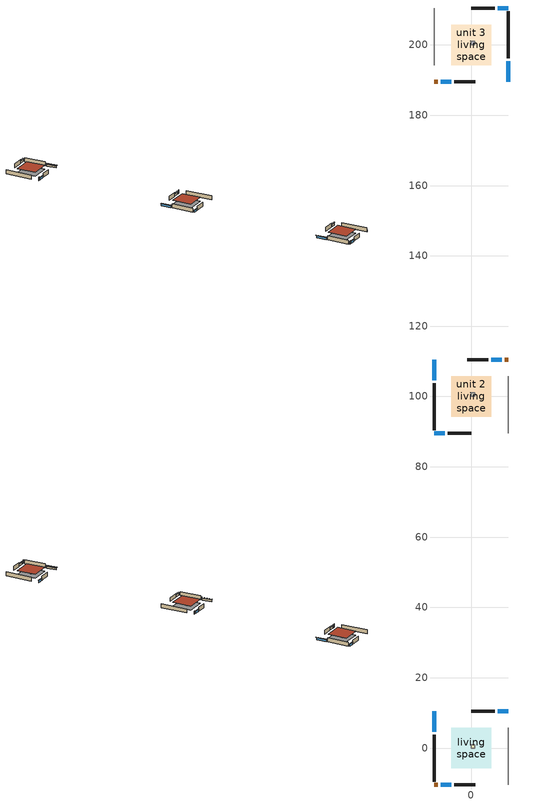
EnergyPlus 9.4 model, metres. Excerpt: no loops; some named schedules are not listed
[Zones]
central ac and furnace airloop ret air zone
 floor adiabatic (AdiabaticConst): 0,0 0,1 1,1 1,0 z0
 wall adiabatic (AdiabaticConst): 1,0 1,1 0,1 0,0 1,0 z0:1
 ceiling adiabatic (AdiabaticConst): 1,0 1,1 0,1 0,0 z1
living space
 floor foundation (Surface_1 construction): -5.74,-5.74 -5.74,5.74 5.74,5.74 5.74,-5.74 z0
 wall outside (AdiabaticWallConstruction): -10.51,10.51 -10.51,4.64 / 10.51,10.51 7.58,10.51 / -8.67,-10.51 -5.74,-10.51 z0:1.22
 wall outside (AdiabaticWallConstruction 1): -10.51,-10.51 -9.6,-10.51 z0:2.03
 wall outside (Surface_2 construction): -10.51,3.71 -10.51,-9.58 z0:2.44
 wall outside (Surface_3 construction): 6.66,10.51 0,10.51 z0:2.44
 wall outside (Surface_5 construction): -4.81,-10.51 1.08,-10.51 z0:2.44
 wall adiabatic (Surface_4 construction): 10.51,-10.51 10.51,5.72 z0:2.44
 window (WindowConstruction): -10.51,10.51 -10.51,4.64 z0:1.22
 window (WindowConstruction 1): 10.51,10.51 7.59,10.51 z0:1.22
 window (WindowConstruction 2): -8.67,-10.51 -5.74,-10.51 z0:1.22
 door (Door): -10.51,-10.51 -9.6,-10.51 z0:2.03
 roof outside (Surface_6 construction): -5.74,5.74 -5.74,-5.74 5.74,-5.74 5.74,5.74 z2.44
unit 2 central ac and furnace airloop ret air zone
 floor adiabatic (unit 2 AdiabaticConst): 0,100 0,101 1,101 1,100 z0
 wall adiabatic (unit 2 AdiabaticConst): 1,100 1,101 0,101 0,100 1,100 z0:1
 ceiling adiabatic (unit 2 AdiabaticConst): 1,100 1,101 0,101 0,100 z1
unit 2 living space
 floor foundation (unit 2 Surface_1 construction): -5.74,94.26 -5.74,105.74 5.74,105.74 5.74,94.26 z0
 wall outside (unit 2 AdiabaticWallConstruction): -10.51,89.49 -7.58,89.49 / -10.51,110.51 -10.51,104.64 / 8.67,110.51 5.74,110.51 z0:1.22
 wall outside (unit 2 AdiabaticWallConstruction 1): 10.51,110.51 9.6,110.51 z0:2.03
 wall outside (unit 2 Surface_3 construction): -6.66,89.49 0,89.49 z0:2.44
 wall outside (unit 2 Surface_4 construction): -10.51,103.71 -10.51,90.42 z0:2.44
 wall outside (unit 2 Surface_5 construction): 4.81,110.51 -1.08,110.51 z0:2.44
 wall adiabatic (unit 2 Surface_2 construction): 10.51,89.49 10.51,105.72 z0:2.44
 window (unit 2 WindowConstruction): -10.51,89.49 -7.59,89.49 z0:1.22
 window (unit 2 WindowConstruction 1): -10.51,110.51 -10.51,104.64 z0:1.22
 window (unit 2 WindowConstruction 2): 8.67,110.51 5.74,110.51 z0:1.22
 door (unit 2 Door): 10.51,110.51 9.6,110.51 z0:2.03
 roof outside (unit 2 Surface_6 construction): -5.74,105.74 -5.74,94.26 5.74,94.26 5.74,105.74 z2.44
unit 3 central ac and furnace airloop ret air zone
 floor adiabatic (unit 3 AdiabaticConst): 0,200 0,201 1,201 1,200 z0
 wall adiabatic (unit 3 AdiabaticConst): 1,200 1,201 0,201 0,200 1,200 z0:1
 ceiling adiabatic (unit 3 AdiabaticConst): 1,200 1,201 0,201 0,200 z1
unit 3 living space
 floor foundation (unit 3 Surface_1 construction): -5.74,194.26 -5.74,205.74 5.74,205.74 5.74,194.26 z0
 wall outside (unit 3 AdiabaticWallConstruction): 10.51,210.51 7.58,210.51 / 10.51,189.49 10.51,195.36 / -8.67,189.49 -5.74,189.49 z0:1.22
 wall outside (unit 3 AdiabaticWallConstruction 1): -10.51,189.49 -9.6,189.49 z0:2.03
 wall outside (unit 3 Surface_3 construction): 6.66,210.51 0,210.51 z0:2.44
 wall outside (unit 3 Surface_4 construction): 10.51,196.29 10.51,209.58 z0:2.44
 wall outside (unit 3 Surface_5 construction): -4.81,189.49 1.08,189.49 z0:2.44
 wall adiabatic (unit 3 Surface_2 construction): -10.51,210.51 -10.51,194.28 z0:2.44
 window (unit 3 WindowConstruction): 10.51,210.51 7.59,210.51 z0:1.22
 window (unit 3 WindowConstruction 1): 10.51,189.49 10.51,195.36 z0:1.22
 window (unit 3 WindowConstruction 2): -8.67,189.49 -5.74,189.49 z0:1.22
 door (unit 3 Door): -10.51,189.49 -9.6,189.49 z0:2.03
 roof outside (unit 3 Surface_6 construction): -5.74,205.74 -5.74,194.26 5.74,194.26 5.74,205.74 z2.44
shading: -10.51,-10.51 -7.59,-10.51 / -10.51,10.51 -10.51,4.64 / 8.67,10.51 5.74,10.51 / 10.51,10.51 7.59,10.51 / 10.51,-10.51 10.51,-4.64 / -8.67,-10.51 -5.74,-10.51 / -10.51,10.51 -10.51,4.64 / 10.51,10.51 7.59,10.51 / -8.67,-10.51 -5.74,-10.51 z0:1.22; -10.51,4.34 -10.51,10.82 -11.12,10.82 -11.12,4.34 z1.52; 7.28,10.51 10.82,10.51 10.82,11.12 7.28,11.12 z1.52; -5.44,-10.51 -8.97,-10.51 -8.97,-11.12 -5.44,-11.12 z1.52; -7.28,89.49 -10.82,89.49 -10.82,88.88 -7.28,88.88 z1.52; -10.51,104.34 -10.51,110.82 -11.12,110.82 -11.12,104.34 z1.52; 5.44,110.51 8.97,110.51 8.97,111.12 5.44,111.12 z1.52; 7.28,210.51 10.82,210.51 10.82,211.12 7.28,211.12 z1.52; 10.51,195.66 10.51,189.18 11.12,189.18 11.12,195.66 z1.52; -5.44,189.49 -8.97,189.49 -8.97,188.88 -5.44,188.88 z1.52
[Building]
Building 1: Terrain=Suburbs
[Site:Location]
Long Beach Daugherty Fld_CA_USA: Latitude {deg}=33.83; Longitude {deg}=-118.17; Time Zone {hr}=-8; Elevation {m}=8
[Site:GroundTemperature:Deep]
17.4819, 17.4819, 17.4819, 17.4819, 17.4819, 17.4819, 17.4819, 17.4819, 17.4819, 17.4819, 17.4819, 17.4819
[Site:GroundTemperature:Shallow]
16.0135, 15.3405, 15.2866, 15.6059, 16.8881, 18.1643, 19.2707, 19.9716, 20.0311, 19.4611, 18.3829, 17.1458
[Site:WaterMainsTemperature]
Calculation Method=Schedule; Temperature Schedule=mains temperature schedule
[Material] Roughness=Rough; Thermal Absorptance=0.9
Name | Thickness {m} | Conductivity {W/m-K} | Density {kg/m3} | Specific Heat {J/kg-K} | Solar Absorptance | Visible Absorptance
asphalt or fiberglass shingles; unit 2 asphalt or fiberglass shingles; unit 3 asphalt or fiberglass shingles | 0.009525 | 0.162714 | 1121.4 | 1465.45 | 0.85 | 0.85
Concrete 4.0 in.; unit 2 Concrete 4.0 in.; unit 3 Concrete 4.0 in. | 0.1016 | 1.803125 | 2242.8 | 837.4 | 0.7 | 0.7
DoorMaterial; unit 2 DoorMaterial; unit 3 DoorMaterial | 0.04445 | 0.0612267 | 512.64 | 1214.23 | 0.7 | 0.7
Drywall 0.5 in.; unit 2 Drywall 0.5 in.; unit 3 Drywall 0.5 in. | 0.0127 | 0.160291 | 801 | 837.4 | 0.5 | 0.1
Floor Covering; unit 2 Floor Covering; unit 3 Floor Covering | 0.0127 | 0.0450781 | 54.468 | 1339.84 | 0.9 | 0.9
furniture material living space; unit 2 furniture material living space; unit 3 furniture material living space | 0.06096 | 0.115458 | 640.8 | 1214.23 | 0.6 | 0.1
RoofStudAndCavity; unit 2 RoofStudAndCavity; unit 3 RoofStudAndCavity | 0.0889 | 0.502087 | 50.32683 | 1063.81 | 0.7 | 0.7
unit 2 WallRigidIns; unit 3 WallRigidIns; WallRigidIns | 0.512978 | 0.029427 | 32.04 | 1214.23 | 0.7 | 0.7
unit 2 WallSheathing; unit 3 WallSheathing; WallSheathing | 0.0127 | 0.115458 | 512.64 | 1214.23 | 0.7 | 0.7
unit 2 WallStudAndCavity; unit 3 WallStudAndCavity; WallStudAndCavity 1 | 0.1397 | 0.393673 | 139.0536 | 1170.24 | 0.7 | 0.7
unit 2 WallStudAndCavity 1; unit 3 WallStudAndCavity 1; WallStudAndCavity | 0.1397 | 0.0823012 | 139.0536 | 1170.24 | 0.7 | 0.7
unit 2 WallStudAndCavity 2; unit 3 WallStudAndCavity 2; WallStudAndCavity 2 | 0.0889 | 0.380278 | 52.3479 | 1209.89 | 0.7 | 0.7
unit 2 WallStudAndCavity 3; unit 3 WallStudAndCavity 3; WallStudAndCavity 3 | 0.0889 | 0.391764 | 83.0341 | 1211.67 | 0.7 | 0.7
unit 2 wood siding; unit 3 wood siding; wood siding | 0.0254 | 0.102417 | 544.68 | 1172.36 | 0.7 | 0.7
unit 2 wood siding 1; unit 3 wood siding 1; wood siding 1 | 0.0254 | 0.102417 | 544.68 | 1172.36 | 0.75 | 0.75
[Material:NoMass] Roughness=Rough; Thermal Resistance {m2-K/W}=176.1; Thermal Absorptance=0.9; Solar Absorptance=0.7; Visible Absorptance=0.7
Adiabatic; unit 2 Adiabatic; unit 3 Adiabatic
[WindowMaterial:SimpleGlazingSystem] U-Factor {W/m2-K}=2.10086; Solar Heat Gain Coefficient=0.3
unit 2 WindowMaterial; unit 3 WindowMaterial; WindowMaterial
[Construction]
AdiabaticConst: Adiabatic
AdiabaticWallConstruction; AdiabaticWallConstruction 1: wood siding 1, WallRigidIns, WallStudAndCavity 2, Drywall 0.5 in.
Door: DoorMaterial
furniture construction living space: furniture material living space
PartitionWallConstruction: Drywall 0.5 in., WallStudAndCavity 3, Drywall 0.5 in.
Surface_1 construction: Concrete 4.0 in., Floor Covering
Surface_2 construction; Surface_3 construction; Surface_5 construction: wood siding, WallSheathing, WallStudAndCavity, Drywall 0.5 in.
Surface_4 construction: WallSheathing, WallStudAndCavity 1
Surface_6 construction: asphalt or fiberglass shingles, RoofStudAndCavity
unit 2 AdiabaticConst: unit 2 Adiabatic
unit 2 AdiabaticWallConstruction; unit 2 AdiabaticWallConstruction 1: unit 2 wood siding 1, unit 2 WallRigidIns, unit 2 WallStudAndCavity 2, unit 2 Drywall 0.5 in.
unit 2 Door: unit 2 DoorMaterial
unit 2 furniture construction living space: unit 2 furniture material living space
unit 2 PartitionWallConstruction: unit 2 Drywall 0.5 in., unit 2 WallStudAndCavity 3, unit 2 Drywall 0.5 in.
unit 2 Surface_1 construction: unit 2 Concrete 4.0 in., unit 2 Floor Covering
unit 2 Surface_2 construction: unit 2 WallSheathing, unit 2 WallStudAndCavity
unit 2 Surface_3 construction; unit 2 Surface_4 construction; unit 2 Surface_5 construction: unit 2 wood siding, unit 2 WallSheathing, unit 2 WallStudAndCavity 1, unit 2 Drywall 0.5 in.
unit 2 Surface_6 construction: unit 2 asphalt or fiberglass shingles, unit 2 RoofStudAndCavity
unit 2 WindowConstruction; unit 2 WindowConstruction 1; unit 2 WindowConstruction 2: unit 2 WindowMaterial
unit 3 AdiabaticConst: unit 3 Adiabatic
unit 3 AdiabaticWallConstruction; unit 3 AdiabaticWallConstruction 1: unit 3 wood siding 1, unit 3 WallRigidIns, unit 3 WallStudAndCavity 2, unit 3 Drywall 0.5 in.
unit 3 Door: unit 3 DoorMaterial
unit 3 furniture construction living space: unit 3 furniture material living space
unit 3 PartitionWallConstruction: unit 3 Drywall 0.5 in., unit 3 WallStudAndCavity 3, unit 3 Drywall 0.5 in.
unit 3 Surface_1 construction: unit 3 Concrete 4.0 in., unit 3 Floor Covering
unit 3 Surface_2 construction: unit 3 WallSheathing, unit 3 WallStudAndCavity
unit 3 Surface_3 construction; unit 3 Surface_4 construction; unit 3 Surface_5 construction: unit 3 wood siding, unit 3 WallSheathing, unit 3 WallStudAndCavity 1, unit 3 Drywall 0.5 in.
unit 3 Surface_6 construction: unit 3 asphalt or fiberglass shingles, unit 3 RoofStudAndCavity
unit 3 WindowConstruction; unit 3 WindowConstruction 1; unit 3 WindowConstruction 2: unit 3 WindowMaterial
WindowConstruction; WindowConstruction 1; WindowConstruction 2: WindowMaterial
[Zone] Multiplier=1
Name | Volume {m3} | Part of Total Floor Area
central ac and furnace airloop ret air zone; unit 2 central ac and furnace airloop ret air zone; unit 3 central ac and furnace airloop ret air zone | 1 | No
living space; unit 2 living space; unit 3 living space | 321.226 | Yes
[OtherEquipment] Design Level Calculation Method=EquipmentLevel
Name | Fuel Type | Zone or ZoneList | Schedule | Design Level {W} | Fraction Latent | Fraction Radiant | Fraction Lost
central_ac_and_furnace_airloop_0_RetCondToRP equip; central_ac_and_furnace_airloop_0_RetSensLkToRP equip | None | central ac and furnace airloop ret air zone | Always On Discrete | 0 | 0 | 0 | 0
central_ac_and_furnace_airloop_0_RetLatLkToRP equip | None | central ac and furnace airloop ret air zone | Always On Discrete | 0 | 1 | 0 | 0
central_ac_and_furnace_airloop_0_RetCondToDZ equip; central_ac_and_furnace_airloop_0_SupCondToDZ equip; central_ac_and_furnace_airloop_0_SupLatLkToDZ equip; central_ac_and_furnace_airloop_0_SupSensLkToDZ equip | None | living space | Always On Discrete | 0 | 0 | 0 | 1
central_ac_and_furnace_airloop_0_SupCondToLv equip; central_ac_and_furnace_airloop_0_SupSensLkToLv equip; mech vent house fan sensible load equip | None | living space | Always On Discrete | 0 | 0 | 0 | 0
central_ac_and_furnace_airloop_0_SupLatLkToLv equip; mech vent house fan latent load equip | None | living space | Always On Discrete | 0 | 1 | 0 | 0
clothes dryer 1 | NaturalGas | living space | clothes_dryer | 22138.1 | 0.0164787 | 0.0801128 | 0.85
cooking range 1 | NaturalGas | living space | cooking_range | 15784.3 | 0.161847 | 0.382892 | 0.2
water heater EC adjustment | NaturalGas | living space | Always On Discrete | 0.01 | 0 | 0 | 1
water latent | None | living space | fixtures | 2736.84 | 1 | 0 | 0
water sensible | None | living space | fixtures | -2697.27 | 0 | 0.6 | 0
unit 2 central_ac_and_furnace_airloop_0_RetCondToRP equip; unit 2 central_ac_and_furnace_airloop_0_RetSensLkToRP equip | None | unit 2 central ac and furnace airloop ret air zone | unit 2 Always On Discrete | 0 | 0 | 0 | 0
unit 2 central_ac_and_furnace_airloop_0_RetLatLkToRP equip | None | unit 2 central ac and furnace airloop ret air zone | unit 2 Always On Discrete | 0 | 1 | 0 | 0
unit 2 central_ac_and_furnace_airloop_0_RetCondToDZ equip; unit 2 central_ac_and_furnace_airloop_0_SupCondToDZ equip; unit 2 central_ac_and_furnace_airloop_0_SupLatLkToDZ equip; unit 2 central_ac_and_furnace_airloop_0_SupSensLkToDZ equip | None | unit 2 living space | unit 2 Always On Discrete | 0 | 0 | 0 | 1
unit 2 central_ac_and_furnace_airloop_0_SupCondToLv equip; unit 2 central_ac_and_furnace_airloop_0_SupSensLkToLv equip; unit 2 mech vent house fan sensible load equip | None | unit 2 living space | unit 2 Always On Discrete | 0 | 0 | 0 | 0
unit 2 central_ac_and_furnace_airloop_0_SupLatLkToLv equip; unit 2 mech vent house fan latent load equip | None | unit 2 living space | unit 2 Always On Discrete | 0 | 1 | 0 | 0
unit 2 clothes dryer 1 | NaturalGas | unit 2 living space | unit 2 clothes_dryer | 10827.5 | 0.0164787 | 0.0801128 | 0.85
unit 2 cooking range 1 | NaturalGas | unit 2 living space | unit 2 cooking_range | 22120.6 | 0.161847 | 0.382892 | 0.2
unit 2 water heater EC adjustment | NaturalGas | unit 2 living space | unit 2 Always On Discrete | 0.01 | 0 | 0 | 1
unit 2 water latent | None | unit 2 living space | unit 2 fixtures | 1990.95 | 1 | 0 | 0
unit 2 water sensible | None | unit 2 living space | unit 2 fixtures | -1962.16 | 0 | 0.6 | 0
unit 3 central_ac_and_furnace_airloop_0_RetCondToRP equip; unit 3 central_ac_and_furnace_airloop_0_RetSensLkToRP equip | None | unit 3 central ac and furnace airloop ret air zone | unit 3 Always On Discrete | 0 | 0 | 0 | 0
unit 3 central_ac_and_furnace_airloop_0_RetLatLkToRP equip | None | unit 3 central ac and furnace airloop ret air zone | unit 3 Always On Discrete | 0 | 1 | 0 | 0
unit 3 central_ac_and_furnace_airloop_0_RetCondToDZ equip; unit 3 central_ac_and_furnace_airloop_0_SupCondToDZ equip; unit 3 central_ac_and_furnace_airloop_0_SupLatLkToDZ equip; unit 3 central_ac_and_furnace_airloop_0_SupSensLkToDZ equip | None | unit 3 living space | unit 3 Always On Discrete | 0 | 0 | 0 | 1
unit 3 central_ac_and_furnace_airloop_0_SupCondToLv equip; unit 3 central_ac_and_furnace_airloop_0_SupSensLkToLv equip; unit 3 mech vent house fan sensible load equip | None | unit 3 living space | unit 3 Always On Discrete | 0 | 0 | 0 | 0
unit 3 central_ac_and_furnace_airloop_0_SupLatLkToLv equip; unit 3 mech vent house fan latent load equip | None | unit 3 living space | unit 3 Always On Discrete | 0 | 1 | 0 | 0
unit 3 clothes dryer 1 | NaturalGas | unit 3 living space | unit 3 clothes_dryer | 10246 | 0.0164787 | 0.0801128 | 0.85
unit 3 cooking range 1 | NaturalGas | unit 3 living space | unit 3 cooking_range | 30245.8 | 0.161847 | 0.382892 | 0.2
unit 3 water heater EC adjustment | NaturalGas | unit 3 living space | unit 3 Always On Discrete | 0.01 | 0 | 0 | 1
unit 3 water latent | None | unit 3 living space | unit 3 fixtures | 2077.07 | 1 | 0 | 0
unit 3 water sensible | None | unit 3 living space | unit 3 fixtures | -2047.04 | 0 | 0.6 | 0
[SurfaceProperty:ExposedFoundationPerimeter] Exposed Perimeter Calculation Method=TotalExposedPerimeter; Total Exposed Perimeter {m}=32.6136
Surface_1; unit 2 Surface_1; unit 3 Surface_1
[InternalMass] Surface Area {m2}=131.737
Name | Construction | Zone or ZoneList
furniture mass living space living | furniture construction living space | living space
living space Living Partition | PartitionWallConstruction | living space
unit 2 furniture mass living space living | unit 2 furniture construction living space | unit 2 living space
unit 2 living space Living Partition | unit 2 PartitionWallConstruction | unit 2 living space
unit 3 furniture mass living space living | unit 3 furniture construction living space | unit 3 living space
unit 3 living space Living Partition | unit 3 PartitionWallConstruction | unit 3 living space
[People] Number of People Calculation Method=People; Number of People=2; Fraction Radiant=0.314171; Sensible Heat Fraction=0.56303; Carbon Dioxide Generation Rate {m3/s-W}=0; Enable ASHRAE 55 Comfort Warnings=No; Mean Radiant Temperature Calculation Type=ZoneAveraged
Name | Zone or ZoneList | Number of People Schedule | Activity Level Schedule
occupants | living space | occupants | occupants activity schedule
unit 2 occupants | unit 2 living space | unit 2 occupants | unit 2 occupants activity schedule
unit 3 occupants | unit 3 living space | unit 3 occupants | unit 3 occupants activity schedule
[Lights] Design Level Calculation Method=LightingLevel; Return Air Fraction=0; Fraction Radiant=0.6; Fraction Visible=0.2; Fraction Replaceable=1
Name | Zone or ZoneList | Schedule | Lighting Level {W}
interior lighting | living space | lighting_interior | 421.491
unit 2 interior lighting | unit 2 living space | unit 2 lighting_interior | 341.761
unit 3 interior lighting | unit 3 living space | unit 3 lighting_interior | 378.199
[ElectricEquipment] Design Level Calculation Method=EquipmentLevel
Name | Zone or ZoneList | Schedule | Design Level {W} | Fraction Latent | Fraction Radiant | Fraction Lost
ceiling fan | living space | ceiling_fan | 77.433 | 0 | 0.558 | 0
clothes dryer | living space | clothes_dryer | 1666.38 | 0.0164787 | 0.0801128 | 0.85
clothes washer | living space | clothes_washer_power | 81651.2 | 0.03 | 0.162 | 0.7
cooking range | living space | cooking_range | 538.583 | 0.161847 | 0.382892 | 0.2
dishwasher | living space | dishwasher_power | 9953.46 | 0.3 | 0.18 | 0.4
freezer | living space | freezer | 47.9245 | 0 | 0.6 | 0
fridge | living space | refrigerator | 100.854 | 0 | 0.6 | 0
fridge 1 | living space | refrigerator | 36.5054 | 0 | 0.6 | 0
mech vent bath fan 0 | living space | mech vent bath fan 0 schedule | 15 | 0 | 0 | 1
mech vent house fan; whole house fan | living space | Always On Discrete | 0 | 0 | 0 | 1
mech vent house fan cfis | living space | Always On Discrete | 0 | 0 | 0 | 0
mech vent range fan 0 | living space | mech vent range fan 0 schedule | 30 | 0 | 0 | 1
misc plug loads | living space | plug_loads_other | 273.262 | 0.045 | 0.513 | 0.1
misc tv | living space | plug_loads_tv | 240.621 | 0 | 0.6 | 0
unit 2 ceiling fan | unit 2 living space | unit 2 ceiling_fan | 74.574 | 0 | 0.558 | 0
unit 2 clothes dryer | unit 2 living space | unit 2 clothes_dryer | 815.007 | 0.0164787 | 0.0801128 | 0.85
unit 2 clothes washer | unit 2 living space | unit 2 clothes_washer_power | 21462.7 | 0.03 | 0.162 | 0.7
unit 2 cooking range | unit 2 living space | unit 2 cooking_range | 754.785 | 0.161847 | 0.382892 | 0.2
unit 2 dishwasher | unit 2 living space | unit 2 dishwasher_power | 5273.71 | 0.3 | 0.18 | 0.4
unit 2 freezer | unit 2 living space | unit 2 freezer | 47.9245 | 0 | 0.6 | 0
unit 2 fridge | unit 2 living space | unit 2 refrigerator | 100.854 | 0 | 0.6 | 0
unit 2 fridge 1 | unit 2 living space | unit 2 refrigerator | 36.5054 | 0 | 0.6 | 0
unit 2 mech vent bath fan 0 | unit 2 living space | unit 2 mech vent bath fan 0 schedule | 15 | 0 | 0 | 1
unit 2 mech vent house fan; unit 2 whole house fan | unit 2 living space | unit 2 Always On Discrete | 0 | 0 | 0 | 1
unit 2 mech vent house fan cfis | unit 2 living space | unit 2 Always On Discrete | 0 | 0 | 0 | 0
unit 2 mech vent range fan 0 | unit 2 living space | unit 2 mech vent range fan 0 schedule | 30 | 0 | 0 | 1
unit 2 misc plug loads | unit 2 living space | unit 2 plug_loads_other | 258.697 | 0.045 | 0.513 | 0.1
unit 2 misc tv | unit 2 living space | unit 2 plug_loads_tv | 240.621 | 0 | 0.6 | 0
unit 3 ceiling fan | unit 3 living space | unit 3 ceiling_fan | 75.45 | 0 | 0.558 | 0
unit 3 clothes dryer | unit 3 living space | unit 3 clothes_dryer | 771.234 | 0.0164787 | 0.0801128 | 0.85
unit 3 clothes washer | unit 3 living space | unit 3 clothes_washer_power | 16784.2 | 0.03 | 0.162 | 0.7
unit 3 cooking range | unit 3 living space | unit 3 cooking_range | 1032.03 | 0.161847 | 0.382892 | 0.2
unit 3 dishwasher | unit 3 living space | unit 3 dishwasher_power | 9064.51 | 0.3 | 0.18 | 0.4
unit 3 freezer | unit 3 living space | unit 3 freezer | 47.9245 | 0 | 0.6 | 0
unit 3 fridge | unit 3 living space | unit 3 refrigerator | 100.854 | 0 | 0.6 | 0
unit 3 fridge 1 | unit 3 living space | unit 3 refrigerator | 36.5054 | 0 | 0.6 | 0
unit 3 mech vent bath fan 0 | unit 3 living space | unit 3 mech vent bath fan 0 schedule | 15 | 0 | 0 | 1
unit 3 mech vent house fan; unit 3 whole house fan | unit 3 living space | unit 3 Always On Discrete | 0 | 0 | 0 | 1
unit 3 mech vent house fan cfis | unit 3 living space | unit 3 Always On Discrete | 0 | 0 | 0 | 0
unit 3 mech vent range fan 0 | unit 3 living space | unit 3 mech vent range fan 0 schedule | 30 | 0 | 0 | 1
unit 3 misc plug loads | unit 3 living space | unit 3 plug_loads_other | 265.709 | 0.045 | 0.513 | 0.1
unit 3 misc tv | unit 3 living space | unit 3 plug_loads_tv | 240.621 | 0 | 0.6 | 0
[ZoneInfiltration:DesignFlowRate] Design Flow Rate Calculation Method=Flow/Zone; Design Flow Rate {m3/s}=0
Name | Zone or ZoneList | Schedule
infil flow; natural vent flow; whole house fan flow | living space | Always On Discrete
unit 2 infil flow; unit 2 natural vent flow; unit 2 whole house fan flow | unit 2 living space | unit 2 Always On Discrete
unit 3 infil flow; unit 3 natural vent flow; unit 3 whole house fan flow | unit 3 living space | unit 3 Always On Discrete
[AirLoopHVAC:ReturnPlenum]
Name | Zone
Air Loop HVAC Return Plenum 1 | central ac and furnace airloop ret air zone
unit 2 Air Loop HVAC Return Plenum 1 | unit 2 central ac and furnace airloop ret air zone
unit 3 Air Loop HVAC Return Plenum 1 | unit 3 central ac and furnace airloop ret air zone
[Foundation:Kiva] Wall Height Above Grade {m}=0.1016; Wall Depth Below Slab {m}=0.2032
Foundation Kiva 1; unit 2 Foundation Kiva 1; unit 3 Foundation Kiva 1
[Foundation:Kiva:Settings]
Soil Conductivity {W/m-K}=1.731; Soil Density {kg/m3}=1842.3; Soil Specific Heat {J/kg-K}=418.7; Ground Solar Absorptivity=0.9; Ground Thermal Absorptivity=0.9; Ground Surface Roughness {m}=0.03; Far-Field Width {m}=40; Deep-Ground Boundary Condition=ZeroFlux; Deep-Ground Depth {m}=40; Minimum Cell Dimension {m}=0.2; Maximum Cell Growth Coefficient=3; Simulation Timestep=Hourly
[Exterior:Lights] Design Level {W}=17.4121
Name | Schedule
exterior lighting | lighting_exterior
unit 2 exterior lighting | unit 2 lighting_exterior
unit 3 exterior lighting | unit 3 lighting_exterior
[Schedule:File] Rows to Skip at Top=1; Number of Hours of Data=8760; Column Separator=Comma; Interpolate to Timestep=No; Minutes per Item=60
Name | File | Column Number
lighting_interior | /Users/kcu/Desktop/Scripting/NREL_Work/UCI/Github/urbanopt-example-geojson-project/UCI_MultiFamily_test/run/baseline_scenario_res_test/20/unit 1_schedules.csv | 2
unit 2 lighting_interior | /Users/kcu/Desktop/Scripting/NREL_Work/UCI/Github/urbanopt-example-geojson-project/UCI_MultiFamily_test/run/baseline_scenario_res_test/20/unit 2_schedules.csv | 2
unit 3 lighting_interior | /Users/kcu/Desktop/Scripting/NREL_Work/UCI/Github/urbanopt-example-geojson-project/UCI_MultiFamily_test/run/baseline_scenario_res_test/20/unit 3_schedules.csv | 2
ceiling_fan | /Users/kcu/Desktop/Scripting/NREL_Work/UCI/Github/urbanopt-example-geojson-project/UCI_MultiFamily_test/run/baseline_scenario_res_test/20/unit 1_schedules.csv | 20
clothes_dryer | /Users/kcu/Desktop/Scripting/NREL_Work/UCI/Github/urbanopt-example-geojson-project/UCI_MultiFamily_test/run/baseline_scenario_res_test/20/unit 1_schedules.csv | 14
clothes_washer_power | /Users/kcu/Desktop/Scripting/NREL_Work/UCI/Github/urbanopt-example-geojson-project/UCI_MultiFamily_test/run/baseline_scenario_res_test/20/unit 1_schedules.csv | 13
cooking_range | /Users/kcu/Desktop/Scripting/NREL_Work/UCI/Github/urbanopt-example-geojson-project/UCI_MultiFamily_test/run/baseline_scenario_res_test/20/unit 1_schedules.csv | 6
dishwasher | /Users/kcu/Desktop/Scripting/NREL_Work/UCI/Github/urbanopt-example-geojson-project/UCI_MultiFamily_test/run/baseline_scenario_res_test/20/unit 1_schedules.csv | 10
dishwasher_power | /Users/kcu/Desktop/Scripting/NREL_Work/UCI/Github/urbanopt-example-geojson-project/UCI_MultiFamily_test/run/baseline_scenario_res_test/20/unit 1_schedules.csv | 11
fixtures | /Users/kcu/Desktop/Scripting/NREL_Work/UCI/Github/urbanopt-example-geojson-project/UCI_MultiFamily_test/run/baseline_scenario_res_test/20/unit 1_schedules.csv | 19
freezer | /Users/kcu/Desktop/Scripting/NREL_Work/UCI/Github/urbanopt-example-geojson-project/UCI_MultiFamily_test/run/baseline_scenario_res_test/20/unit 1_schedules.csv | 9
lighting_exterior | /Users/kcu/Desktop/Scripting/NREL_Work/UCI/Github/urbanopt-example-geojson-project/UCI_MultiFamily_test/run/baseline_scenario_res_test/20/unit 1_schedules.csv | 3
occupants | /Users/kcu/Desktop/Scripting/NREL_Work/UCI/Github/urbanopt-example-geojson-project/UCI_MultiFamily_test/run/baseline_scenario_res_test/20/unit 1_schedules.csv | 1
plug_loads_other | /Users/kcu/Desktop/Scripting/NREL_Work/UCI/Github/urbanopt-example-geojson-project/UCI_MultiFamily_test/run/baseline_scenario_res_test/20/unit 1_schedules.csv | 21
plug_loads_tv | /Users/kcu/Desktop/Scripting/NREL_Work/UCI/Github/urbanopt-example-geojson-project/UCI_MultiFamily_test/run/baseline_scenario_res_test/20/unit 1_schedules.csv | 22
refrigerator | /Users/kcu/Desktop/Scripting/NREL_Work/UCI/Github/urbanopt-example-geojson-project/UCI_MultiFamily_test/run/baseline_scenario_res_test/20/unit 1_schedules.csv | 7
unit 2 ceiling_fan | /Users/kcu/Desktop/Scripting/NREL_Work/UCI/Github/urbanopt-example-geojson-project/UCI_MultiFamily_test/run/baseline_scenario_res_test/20/unit 2_schedules.csv | 20
unit 2 clothes_dryer | /Users/kcu/Desktop/Scripting/NREL_Work/UCI/Github/urbanopt-example-geojson-project/UCI_MultiFamily_test/run/baseline_scenario_res_test/20/unit 2_schedules.csv | 14
unit 2 clothes_washer_power | /Users/kcu/Desktop/Scripting/NREL_Work/UCI/Github/urbanopt-example-geojson-project/UCI_MultiFamily_test/run/baseline_scenario_res_test/20/unit 2_schedules.csv | 13
unit 2 cooking_range | /Users/kcu/Desktop/Scripting/NREL_Work/UCI/Github/urbanopt-example-geojson-project/UCI_MultiFamily_test/run/baseline_scenario_res_test/20/unit 2_schedules.csv | 6
unit 2 dishwasher_power | /Users/kcu/Desktop/Scripting/NREL_Work/UCI/Github/urbanopt-example-geojson-project/UCI_MultiFamily_test/run/baseline_scenario_res_test/20/unit 2_schedules.csv | 11
unit 2 fixtures | /Users/kcu/Desktop/Scripting/NREL_Work/UCI/Github/urbanopt-example-geojson-project/UCI_MultiFamily_test/run/baseline_scenario_res_test/20/unit 2_schedules.csv | 19
unit 2 freezer | /Users/kcu/Desktop/Scripting/NREL_Work/UCI/Github/urbanopt-example-geojson-project/UCI_MultiFamily_test/run/baseline_scenario_res_test/20/unit 2_schedules.csv | 9
unit 2 lighting_exterior | /Users/kcu/Desktop/Scripting/NREL_Work/UCI/Github/urbanopt-example-geojson-project/UCI_MultiFamily_test/run/baseline_scenario_res_test/20/unit 2_schedules.csv | 3
unit 2 occupants | /Users/kcu/Desktop/Scripting/NREL_Work/UCI/Github/urbanopt-example-geojson-project/UCI_MultiFamily_test/run/baseline_scenario_res_test/20/unit 2_schedules.csv | 1
unit 2 plug_loads_other | /Users/kcu/Desktop/Scripting/NREL_Work/UCI/Github/urbanopt-example-geojson-project/UCI_MultiFamily_test/run/baseline_scenario_res_test/20/unit 2_schedules.csv | 21
unit 2 plug_loads_tv | /Users/kcu/Desktop/Scripting/NREL_Work/UCI/Github/urbanopt-example-geojson-project/UCI_MultiFamily_test/run/baseline_scenario_res_test/20/unit 2_schedules.csv | 22
unit 2 refrigerator | /Users/kcu/Desktop/Scripting/NREL_Work/UCI/Github/urbanopt-example-geojson-project/UCI_MultiFamily_test/run/baseline_scenario_res_test/20/unit 2_schedules.csv | 7
unit 3 ceiling_fan | /Users/kcu/Desktop/Scripting/NREL_Work/UCI/Github/urbanopt-example-geojson-project/UCI_MultiFamily_test/run/baseline_scenario_res_test/20/unit 3_schedules.csv | 20
unit 3 clothes_dryer | /Users/kcu/Desktop/Scripting/NREL_Work/UCI/Github/urbanopt-example-geojson-project/UCI_MultiFamily_test/run/baseline_scenario_res_test/20/unit 3_schedules.csv | 14
unit 3 clothes_washer_power | /Users/kcu/Desktop/Scripting/NREL_Work/UCI/Github/urbanopt-example-geojson-project/UCI_MultiFamily_test/run/baseline_scenario_res_test/20/unit 3_schedules.csv | 13
unit 3 cooking_range | /Users/kcu/Desktop/Scripting/NREL_Work/UCI/Github/urbanopt-example-geojson-project/UCI_MultiFamily_test/run/baseline_scenario_res_test/20/unit 3_schedules.csv | 6
unit 3 dishwasher_power | /Users/kcu/Desktop/Scripting/NREL_Work/UCI/Github/urbanopt-example-geojson-project/UCI_MultiFamily_test/run/baseline_scenario_res_test/20/unit 3_schedules.csv | 11
unit 3 fixtures | /Users/kcu/Desktop/Scripting/NREL_Work/UCI/Github/urbanopt-example-geojson-project/UCI_MultiFamily_test/run/baseline_scenario_res_test/20/unit 3_schedules.csv | 19
unit 3 freezer | /Users/kcu/Desktop/Scripting/NREL_Work/UCI/Github/urbanopt-example-geojson-project/UCI_MultiFamily_test/run/baseline_scenario_res_test/20/unit 3_schedules.csv | 9
unit 3 lighting_exterior | /Users/kcu/Desktop/Scripting/NREL_Work/UCI/Github/urbanopt-example-geojson-project/UCI_MultiFamily_test/run/baseline_scenario_res_test/20/unit 3_schedules.csv | 3
unit 3 occupants | /Users/kcu/Desktop/Scripting/NREL_Work/UCI/Github/urbanopt-example-geojson-project/UCI_MultiFamily_test/run/baseline_scenario_res_test/20/unit 3_schedules.csv | 1
unit 3 plug_loads_other | /Users/kcu/Desktop/Scripting/NREL_Work/UCI/Github/urbanopt-example-geojson-project/UCI_MultiFamily_test/run/baseline_scenario_res_test/20/unit 3_schedules.csv | 21
unit 3 plug_loads_tv | /Users/kcu/Desktop/Scripting/NREL_Work/UCI/Github/urbanopt-example-geojson-project/UCI_MultiFamily_test/run/baseline_scenario_res_test/20/unit 3_schedules.csv | 22
unit 3 refrigerator | /Users/kcu/Desktop/Scripting/NREL_Work/UCI/Github/urbanopt-example-geojson-project/UCI_MultiFamily_test/run/baseline_scenario_res_test/20/unit 3_schedules.csv | 7
[Schedule:Compact]
mains temperature schedule: Through: 01/03, For: AllDays, Until: 24:00, 18.5078, Through: 01/04, For: AllDays, Until: 24:00, 18.4872, Through: 01/05, For: AllDays, Until: 24:00, 18.4667, Through: 01/06, For: AllDays, Until: 24:00, 18.4472, Through: 01/07, For: AllDays, Until: 24:00, 18.4283, Through: 01/08, For: AllDays, Until: 24:00, 18.4106, Through: 01/09, For: AllDays, Until: 24:00, 18.3928, Through: 01/10, For: AllDays, Until: 24:00, 18.3761, Through: 01/11, For: AllDays, Until: 24:00, 18.3606, Through: 01/12, For: AllDays, Until: 24:00, 18.345, Through: 01/13, For: AllDays, Until: 24:00, 18.3306, Through: 01/14, For: AllDays, Until: 24:00, 18.3172, Through: 01/15, For: AllDays, Until: 24:00, 18.3039, Through: 01/16, For: AllDays, Until: 24:00, 18.2917, Through: 01/17, For: AllDays, Until: 24:00, 18.28, Through: 01/18, For: AllDays, Until: 24:00, 18.2694, Through: 01/19, For: AllDays, Until: 24:00, 18.2594, Through: 01/20, For: AllDays, Until: 24:00, 18.25, Through: 01/21, For: AllDays, Until: 24:00, 18.2417, Through: 01/22, For: AllDays, Until: 24:00, 18.2339, Through: 01/23, For: AllDays, Until: 24:00, 18.2267, Through: 01/24, For: AllDays, Until: 24:00, 18.2206, Through: 01/25, For: AllDays, Until: 24:00, 18.215, Through: 01/26, For: AllDays, Until: 24:00, 18.2106, Through: 01/27, For: AllDays, Until: 24:00, 18.2067, Through: 01/28, For: AllDays, Until: 24:00, 18.2033, Through: 01/29, For: AllDays, Until: 24:00, 18.2011, Through: 01/30, For: AllDays, Until: 24:00, 18.1994, Through: 01/31, For: AllDays, Until: 24:00, 18.1989, Through: 02/01, For: AllDays, Until: 24:00, 18.1989, Through: 02/02, For: AllDays, Until: 24:00, 18.1994, Through: 02/03, For: AllDays, Until: 24:00, 18.2011, Through: 02/04, For: AllDays, Until: 24:00, 18.2033, Through: 02/05, For: AllDays, Until: 24:00, 18.2067, Through: 02/06, For: AllDays, Until: 24:00, 18.2106, Through: 02/07, For: AllDays, Until: 24:00, 18.215, Through: 02/08, For: AllDays, Until: 24:00, 18.2206, Through: 02/09, For: AllDays, Until: 24:00, 18.2267, Through: 02/10, For: AllDays, Until: 24:00, 18.2333, Through: 02/11, For: AllDays, Until: 24:00, 18.2411, Through: 02/12, For: AllDays, Until: 24:00, 18.2494, Through: 02/13, For: AllDays, Until: 24:00, 18.2589, Through: 02/14, For: AllDays, Until: 24:00, 18.2689, Through: 02/15, For: AllDays, Until: 24:00, 18.2794, Through: 02/16, For: AllDays, Until: 24:00, 18.2911, Through: 02/17, For: AllDays, Until: 24:00, 18.3033, Through: 02/18, For: AllDays, Until: 24:00, 18.3161, Through: 02/19, For: AllDays, Until: 24:00, 18.33, Through: 02/20, For: AllDays, Until: 24:00, 18.3444, Through: 02/21, For: AllDays, Until: 24:00, 18.3594, Through: 02/22, For: AllDays, Until: 24:00, 18.3756, Through: 02/23, For: AllDays, Until: 24:00, 18.3917, Through: 02/24, For: AllDays, Until: 24:00, 18.4094, Through: 02/25, For: AllDays, Until: 24:00, 18.4272, Through: 02/26, For: AllDays, Until: 24:00, 18.4461, Through: 02/27, For: AllDays, Until: 24:00, 18.4656, Through: 02/28, For: AllDays, Until: 24:00, 18.4856, Through: 03/01, For: AllDays, Until: 24:00, 18.5067, Through: 03/02, For: AllDays, Until: 24:00, 18.5278, Through: 03/03, For: AllDays, Until: 24:00, 18.55, Through: 03/04, For: AllDays, Until: 24:00, 18.5733, Through: 03/05, For: AllDays, Until: 24:00, 18.5967, Through: 03/06, For: AllDays, Until: 24:00, 18.6211, Through: 03/07, For: AllDays, Until: 24:00, 18.6456, Through: 03/08, For: AllDays, Until: 24:00, 18.6711, Through: 03/09, For: AllDays, Until: 24:00, 18.6972, Through: 03/10, For: AllDays, Until: 24:00, 18.7239, Through: 03/11, For: AllDays, Until: 24:00, 18.7517, Through: 03/12, For: AllDays, Until: 24:00, 18.7794, Through: 03/13, For: AllDays, Until: 24:00, 18.8078, Through: 03/14, For: AllDays, Until: 24:00, 18.8372, Through: 03/15, For: AllDays, Until: 24:00, 18.8672, Through: 03/16, For: AllDays, Until: 24:00, 18.8972, Through: 03/17, For: AllDays, Until: 24:00, 18.9283, Through: 03/18, For: AllDays, Until: 24:00, 18.9594, Through: 03/19, For: AllDays, Until: 24:00, 18.9917, Through: 03/20, For: AllDays, Until: 24:00, 19.0244, Through: 03/21, For: AllDays, Until: 24:00, 19.0572, Through: 03/22, For: AllDays, Until: 24:00, 19.0911, Through: 03/23, For: AllDays, Until: 24:00, 19.125, Through: 03/24, For: AllDays, Until: 24:00, 19.1594, Through: 03/25, For: AllDays, Until: 24:00, 19.195, Through: 03/26, For: AllDays, Until: 24:00, 19.2306, Through: 03/27, For: AllDays, Until: 24:00, 19.2667, Through: 03/28, For: AllDays, Until: 24:00, 19.3028, Through: 03/29, For: AllDays, Until: 24:00, 19.34, Through: 03/30, For: AllDays, Until: 24:00, 19.3772, Through: 03/31, For: AllDays, Until: 24:00, 19.415, Through: 04/01, For: AllDays, Until: 24:00, 19.4533, Through: 04/02, For: AllDays, Until: 24:00, 19.4922, Through: 04/03, For: AllDays, Until: 24:00, 19.5311, Through: 04/04, For: AllDays, Until: 24:00, 19.5706, Through: 04/05, For: AllDays, Until: 24:00, 19.6106, Through: 04/06, For: AllDays, Until: 24:00, 19.6506, Through: 04/07, For: AllDays, Until: 24:00, 19.6911, Through: 04/08, For: AllDays, Until: 24:00, 19.7317, Through: 04/09, For: AllDays, Until: 24:00, 19.7728, Through: 04/10, For: AllDays, Until: 24:00, 19.8144, Through: 04/11, For: AllDays, Until: 24:00, 19.8561, Through: 04/12, For: AllDays, Until: 24:00, 19.8983, Through: 04/13, For: AllDays, Until: 24:00, 19.9406, Through: 04/14, For: AllDays, Until: 24:00, 19.9828, Through: 04/15, For: AllDays, Until: 24:00, 20.0256, Through: 04/16, For: AllDays, Until: 24:00, 20.0689, Through: 04/17, For: AllDays, Until: 24:00, 20.1122, Through: 04/18, For: AllDays, Until: 24:00, 20.1556, Through: 04/19, For: AllDays, Until: 24:00, 20.1994, Through: 04/20, For: AllDays, Until: 24:00, 20.2433, Through: 04/21, For: AllDays, Until: 24:00, 20.2872, Through: 04/22, For: AllDays, Until: 24:00, 20.3311, Through: 04/23, For: AllDays, Until: 24:00, 20.3756, Through: 04/24, For: AllDays, Until: 24:00, 20.42, Through: 04/25, For: AllDays, Until: 24:00, 20.4644, Through: 04/26, For: AllDays, Until: 24:00, 20.5094, Through: 04/27, For: AllDays, Until: 24:00, 20.5539, Through: 04/28, For: AllDays, Until: 24:00, 20.5989, Through: 04/29, For: AllDays, Until: 24:00, 20.6439, Through: 04/30, For: AllDays, Until: 24:00, 20.6889, Through: 05/01, For: AllDays, Until: 24:00, 20.7339, Through: 05/02, For: AllDays, Until: 24:00, 20.7789, Through: 05/03, For: AllDays, Until: 24:00, 20.8239, Through: 05/04, For: AllDays, Until: 24:00, 20.8689, Through: 05/05, For: AllDays, Until: 24:00, 20.9139, Through: 05/06, For: AllDays, Until: 24:00, 20.9589, Through: 05/07, For: AllDays, Until: 24:00, 21.0039, Through: 05/08, For: AllDays, Until: 24:00, 21.0489, Through: 05/09, For: AllDays, Until: 24:00, 21.0933, Through: 05/10, For: AllDays, Until: 24:00, 21.1383, Through: 05/11, For: AllDays, Until: 24:00, 21.1828, Through: 05/12, For: AllDays, Until: 24:00, 21.2272, Through: 05/13, For: AllDays, Until: 24:00, 21.2717, Through: 05/14, For: AllDays, Until: 24:00, 21.3161, Through: 05/15, For: AllDays, Until: 24:00, 21.36, Through: 05/16, For: AllDays, Until: 24:00, 21.4039, Through: 05/17, For: AllDays, Until: 24:00, 21.4478, Through: 05/18, For: AllDays, Until: 24:00, 21.4917, Through: 05/19, For: AllDays, Until: 24:00, 21.535, Through: 05/20, For: AllDays, Until: 24:00, 21.5778, Through: 05/21, For: AllDays, Until: 24:00, 21.6211, Through: 05/22, For: AllDays, Until: 24:00, 21.6639, Through: 05/23, For: AllDays, Until: 24:00, 21.7061, Through: 05/24, For: AllDays, Until: 24:00, 21.7483, Through: 05/25, For: AllDays, Until: 24:00, 21.7906, Through: 05/26, For: AllDays, Until: 24:00, 21.8322, Through: 05/27, For: AllDays, Until: 24:00, 21.8733, Through: 05/28, For: AllDays, Until: 24:00, 21.9144, Through: 05/29, For: AllDays, Until: 24:00, 21.955, Through: 05/30, For: AllDays, Until: 24:00, 21.9956, Through: 05/31, For: AllDays, Until: 24:00, 22.0356, Through: 06/01, For: AllDays, Until: 24:00, 22.075, Through: 06/02, For: AllDays, Until: 24:00, 22.1144, Through: 06/03, For: AllDays, Until: 24:00, 22.1533, Through: 06/04, For: AllDays, Until: 24:00, 22.1917, Through: 06/05, For: AllDays, Until: 24:00, 22.23, Through: 06/06, For: AllDays, Until: 24:00, 22.2672, Through: 06/07, For: AllDays, Until: 24:00, 22.3044, Through: 06/08, For: AllDays, Until: 24:00, 22.3417, Through: 06/09, For: AllDays, Until: 24:00, 22.3778, Through: 06/10, For: AllDays, Until: 24:00, 22.4139, Through: 06/11, For: AllDays, Until: 24:00, 22.4489, Through: 06/12, For: AllDays, Until: 24:00, 22.4839, Through: 06/13, For: AllDays, Until: 24:00, 22.5183, Through: 06/14, For: AllDays, Until: 24:00, 22.5522, Through: 06/15, For: AllDays, Until: 24:00, 22.5856, Through: 06/16, For: AllDays, Until: 24:00, 22.6189, Through: 06/17, For: AllDays, Until: 24:00, 22.6511, Through: 06/18, For: AllDays, Until: 24:00, 22.6828, Through: 06/19, For: AllDays, Until: 24:00, 22.7139, Through: 06/20, For: AllDays, Until: 24:00, 22.745, Through: 06/21, For: AllDays, Until: 24:00, 22.775, Through: 06/22, For: AllDays, Until: 24:00, 22.8044, Through: 06/23, For: AllDays, Until: 24:00, 22.8333, Through: 06/24, For: AllDays, Until: 24:00, 22.8617, Through: 06/25, For: AllDays, Until: 24:00, 22.8894, Through: 06/26, For: AllDays, Until: 24:00, 22.9167, Through: 06/27, For: AllDays, Until: 24:00, 22.9433, Through: 06/28, For: AllDays, Until: 24:00, 22.9689, Through: 06/29, For: AllDays, Until: 24:00, 22.9944, Through: 06/30, For: AllDays, Until: 24:00, 23.0189, Through: 07/01, For: AllDays, Until: 24:00, 23.0428, Through: 07/02, For: AllDays, Until: 24:00, 23.0661, Through: 07/03, For: AllDays, Until: 24:00, 23.0889, Through: 07/04, For: AllDays, Until: 24:00, 23.1106, Through: 07/05, For: AllDays, Until: 24:00, 23.1322, Through: 07/06, For: AllDays, Until: 24:00, 23.1528, Through: 07/07, For: AllDays, Until: 24:00, 23.1722, Through: 07/08, For: AllDays, Until: 24:00, 23.1917, Through: 07/09, For: AllDays, Until: 24:00, 23.21, Through: 07/10, For: AllDays, Until: 24:00, 23.2278, Through: 07/11, For: AllDays, Until: 24:00, 23.245, Through: 07/12, For: AllDays, Until: 24:00, 23.2611, Through: 07/13, For: AllDays, Until: 24:00, 23.2772, Through: 07/14, For: AllDays, Until: 24:00, 23.2917, Through: 07/15, For: AllDays, Until: 24:00, 23.3061, Through: 07/16, For: AllDays, Until: 24:00, 23.3194, Through: 07/17, For: AllDays, Until: 24:00, 23.3322, Through: 07/18, For: AllDays, Until: 24:00, 23.3439, Through: 07/19, For: AllDays, Until: 24:00, 23.355, Through: 07/20, For: AllDays, Until: 24:00, 23.3656, Through: 07/21, For: AllDays, Until: 24:00, 23.3756, Through: 07/22, For: AllDays, Until: 24:00, 23.3844, Through: 07/23, For: AllDays, Until: 24:00, 23.3922, Through: 07/24, For: AllDays, Until: 24:00, 23.4, Through: 07/25, For: AllDays, Until: 24:00, 23.4067, Through: 07/26, For: AllDays, Until: 24:00, 23.4122, Through: 07/27, For: AllDays, Until: 24:00, 23.4172, Through: 07/28, For: AllDays, Until: 24:00, 23.4217, Through: 07/29, For: AllDays, Until: 24:00, 23.4256, Through: 07/30, For: AllDays, Until: 24:00, 23.4283, Through: 07/31, For: AllDays, Until: 24:00, 23.43, Through: 08/01, For: AllDays, Until: 24:00, 23.4311, Through: 08/02, For: AllDays, Until: 24:00, 23.4317, Through: 08/03, For: AllDays, Until: 24:00, 23.4317, Through: 08/04, For: AllDays, Until: 24:00, 23.4306, Through: 08/05, For: AllDays, Until: 24:00, 23.4283, Through: 08/06, For: AllDays, Until: 24:00, 23.4261, Through: 08/07, For: AllDays, Until: 24:00, 23.4222, Through: 08/08, For: AllDays, Until: 24:00, 23.4183, Through: 08/09, For: AllDays, Until: 24:00, 23.4133, Through: 08/10, For: AllDays, Until: 24:00, 23.4078, Through: 08/11, For: AllDays, Until: 24:00, 23.4011, Through: 08/12, For: AllDays, Until: 24:00, 23.3939, Through: 08/13, For: AllDays, Until: 24:00, 23.3856, Through: 08/14, For: AllDays, Until: 24:00, 23.3772, Through: 08/15, For: AllDays, Until: 24:00, 23.3672, Through: 08/16, For: AllDays, Until: 24:00, 23.3572, Through: 08/17, For: AllDays, Until: 24:00, 23.3461, Through: 08/18, For: AllDays, Until: 24:00, 23.3344, Through: 08/19, For: AllDays, Until: 24:00, 23.3217, Through: 08/20, For: AllDays, Until: 24:00, 23.3083, Through: 08/21, For: AllDays, Until: 24:00, 23.2944, Through: 08/22, For: AllDays, Until: 24:00, 23.2794, Through: 08/23, For: AllDays, Until: 24:00, 23.2644, Through: 08/24, For: AllDays, Until: 24:00, 23.2478, Through: 08/25, For: AllDays, Until: 24:00, 23.2311, Through: 08/26, For: AllDays, Until: 24:00, 23.2133, Through: 08/27, For: AllDays, Until: 24:00, 23.195, Through: 08/28, For: AllDays, Until: 24:00, 23.1761, Through: 08/29, For: AllDays, Until: 24:00, 23.1561, Through: 08/30, For: AllDays, Until: 24:00, 23.1356, Through: 08/31, For: AllDays, Until: 24:00, 23.1144, Through: 09/01, For: AllDays, Until: 24:00, 23.0928, Through: 09/02, For: AllDays, Until: 24:00, 23.07, Through: 09/03, For: AllDays, Until: 24:00, 23.0472, Through: 09/04, For: AllDays, Until: 24:00, 23.0233, Through: 09/05, For: AllDays, Until: 24:00, 22.9989, Through: 09/06, For: AllDays, Until: 24:00, 22.9733, Through: 09/07, For: AllDays, Until: 24:00, 22.9478, Through: 09/08, For: AllDays, Until: 24:00, 22.9217, Through: 09/09, For: AllDays, Until: 24:00, 22.8944, Through: 09/10, For: AllDays, Until: 24:00, 22.8667, Through: 09/11, For: AllDays, Until: 24:00, 22.8383, Through: 09/12, For: AllDays, Until: 24:00, 22.8094, Through: 09/13, For: AllDays, Until: 24:00, 22.78, Through: 09/14, For: AllDays, Until: 24:00, 22.75, Through: 09/15, For: AllDays, Until: 24:00, 22.7194, Through: 09/16, For: AllDays, Until: 24:00, 22.6883, Through: 09/17, For: AllDays, Until: 24:00, 22.6567, Through: 09/18, For: AllDays, Until: 24:00, 22.6244, Through: 09/19, For: AllDays, Until: 24:00, 22.5917, Through: 09/20, For: AllDays, Until: 24:00, 22.5583, Through: 09/21, For: AllDays, Until: 24:00, 22.5244, Through: 09/22, For: AllDays, Until: 24:00, 22.49, Through: 09/23, For: AllDays, Until: 24:00, 22.4556, Through: 09/24, For: AllDays, Until: 24:00, 22.42, Through: 09/25, For: AllDays, Until: 24:00, 22.3844, Through: 09/26, For: AllDays, Until: 24:00, 22.3478, Through: 09/27, For: AllDays, Until: 24:00, 22.3111, Through: 09/28, For: AllDays, Until: 24:00, 22.2739, Through: 09/29, For: AllDays, Until: 24:00, 22.2367, Through: 09/30, For: AllDays, Until: 24:00, 22.1983, Through: 10/01, For: AllDays, Until: 24:00, 22.16, Through: 10/02, For: AllDays, Until: 24:00, 22.1211, Through: 10/03, For: AllDays, Until: 24:00, 22.0822, Through: 10/04, For: AllDays, Until: 24:00, 22.0422, Through: 10/05, For: AllDays, Until: 24:00, 22.0022, Through: 10/06, For: AllDays, Until: 24:00, 21.9622, Through: 10/07, For: AllDays, Until: 24:00, 21.9217, Through: 10/08, For: AllDays, Until: 24:00, 21.8806, Through: 10/09, For: AllDays, Until: 24:00, 21.8394, Through: 10/10, For: AllDays, Until: 24:00, 21.7978, Through: 10/11, For: AllDays, Until: 24:00, 21.7556, Through: 10/12, For: AllDays, Until: 24:00, 21.7139, Through: 10/13, For: AllDays, Until: 24:00, 21.6711, Through: 10/14, For: AllDays, Until: 24:00, 21.6283, Through: 10/15, For: AllDays, Until: 24:00, 21.5856, Through: 10/16, For: AllDays, Until: 24:00, 21.5422, Through: 10/17, For: AllDays, Until: 24:00, 21.4989, Through: 10/18, For: AllDays, Until: 24:00, 21.4556, Through: 10/19, For: AllDays, Until: 24:00, 21.4117, Through: 10/20, For: AllDays, Until: 24:00, 21.3678, Through: 10/21, For: AllDays, Until: 24:00, 21.3239, Through: 10/22, For: AllDays, Until: 24:00, 21.2794, Through: 10/23, For: AllDays, Until: 24:00, 21.235, Through: 10/24, For: AllDays, Until: 24:00, 21.1906, Through: 10/25, For: AllDays, Until: 24:00, 21.1461, Through: 10/26, For: AllDays, Until: 24:00, 21.1011, Through: 10/27, For: AllDays, Until: 24:00, 21.0567, Through: 10/28, For: AllDays, Until: 24:00, 21.0117, Through: 10/29, For: AllDays, Until: 24:00, 20.9667, Through: 10/30, For: AllDays, Until: 24:00, 20.9217, Through: 10/31, For: AllDays, Until: 24:00, 20.8767, Through: 11/01, For: AllDays, Until: 24:00, 20.8317, Through: 11/02, For: AllDays, Until: 24:00, 20.7867, Through: 11/03, For: AllDays, Until: 24:00, 20.7417, Through: 11/04, For: AllDays, Until: 24:00, 20.6967, Through: 11/05, For: AllDays, Until: 24:00, 20.6517, Through: 11/06, For: AllDays, Until: 24:00, 20.6067, Through: 11/07, For: AllDays, Until: 24:00, 20.5622, Through: 11/08, For: AllDays, Until: 24:00, 20.5172, Through: 11/09, For: AllDays, Until: 24:00, 20.4728, Through: 11/10, For: AllDays, Until: 24:00, 20.4278, Through: 11/11, For: AllDays, Until: 24:00, 20.3833, Through: 11/12, For: AllDays, Until: 24:00, 20.3389, Through: 11/13, For: AllDays, Until: 24:00, 20.295, Through: 11/14, For: AllDays, Until: 24:00, 20.2511, Through: 11/15, For: AllDays, Until: 24:00, 20.2072, Through: 11/16, For: AllDays, Until: 24:00, 20.1633, Through: 11/17, For: AllDays, Until: 24:00, 20.12, Through: 11/18, For: AllDays, Until: 24:00, 20.0767, Through: 11/19, For: AllDays, Until: 24:00, 20.0333, Through: 11/20, For: AllDays, Until: 24:00, 19.9906, Through: 11/21, For: AllDays, Until: 24:00, 19.9478, Through: 11/22, For: AllDays, Until: 24:00, 19.9056, Through: 11/23, For: AllDays, Until: 24:00, 19.8633, Through: 11/24, For: AllDays, Until: 24:00, 19.8217, Through: 11/25, For: AllDays, Until: 24:00, 19.78, Through: 11/26, For: AllDays, Until: 24:00, 19.7389, Through: 11/27, For: AllDays, Until: 24:00, 19.6983, Through: 11/28, For: AllDays, Until: 24:00, 19.6578, Through: 11/29, For: AllDays, Until: 24:00, 19.6172, Through: 11/30, For: AllDays, Until: 24:00, 19.5778, Through: 12/01, For: AllDays, Until: 24:00, 19.5378, Through: 12/02, For: AllDays, Until: 24:00, 19.4989, Through: 12/03, For: AllDays, Until: 24:00, 19.46, Through: 12/04, For: AllDays, Until: 24:00, 19.4217, Through: 12/05, For: AllDays, Until: 24:00, 19.3839, Through: 12/06, For: AllDays, Until: 24:00, 19.3467, Through: 12/07, For: AllDays, Until: 24:00, 19.3094, Through: 12/08, For: AllDays, Until: 24:00, 19.2728, Through: 12/09, For: AllDays, Until: 24:00, 19.2367, Through: 12/10, For: AllDays, Until: 24:00, 19.2011, Through: 12/11, For: AllDays, Until: 24:00, 19.1661, Through: 12/12, For: AllDays, Until: 24:00, 19.1311, Through: 12/13, For: AllDays, Until: 24:00, 19.0967, Through: 12/14, For: AllDays, Until: 24:00, 19.0633, Through: 12/15, For: AllDays, Until: 24:00, 19.03, Through: 12/16, For: AllDays, Until: 24:00, 18.9972, Through: 12/17, For: AllDays, Until: 24:00, 18.9656, Through: 12/18, For: AllDays, Until: 24:00, 18.9339, Through: 12/19, For: AllDays, Until: 24:00, 18.9028, Through: 12/20, For: AllDays, Until: 24:00, 18.8722, Through: 12/21, For: AllDays, Until: 24:00, 18.8422, Through: 12/22, For: AllDays, Until: 24:00, 18.8133, Through: 12/23, For: AllDays, Until: 24:00, 18.7844, Through: 12/24, For: AllDays, Until: 24:00, 18.7561, Through: 12/25, For: AllDays, Until: 24:00, 18.7289, Through: 12/26, For: AllDays, Until: 24:00, 18.7022, Through: 12/27, For: AllDays, Until: 24:00, 18.6756, Through: 12/28, For: AllDays, Until: 24:00, 18.65, Through: 12/29, For: AllDays, Until: 24:00, 18.625, Through: 12/30, For: AllDays, Until: 24:00, 18.6011, Through: 12/31, For: AllDays, Until: 24:00, 18.5772, Through: 01/01, For: AllDays, Until: 24:00, 18.5544
[Schedule:Week:Daily]
mech vent bath fan 0 schedule Week Rule - Jan1-Dec31: mech vent bath fan 0 schedule allday1, mech vent bath fan 0 schedule allday1, mech vent bath fan 0 schedule allday1, mech vent bath fan 0 schedule allday1, mech vent bath fan 0 schedule allday1, mech vent bath fan 0 schedule allday1, mech vent bath fan 0 schedule allday1, Schedule Day 12, Schedule Day 12, Schedule Day 12, Schedule Day 12, Schedule Day 12
mech vent range fan 0 schedule Week Rule - Jan1-Dec31: mech vent range fan 0 schedule allday1, mech vent range fan 0 schedule allday1, mech vent range fan 0 schedule allday1, mech vent range fan 0 schedule allday1, mech vent range fan 0 schedule allday1, mech vent range fan 0 schedule allday1, mech vent range fan 0 schedule allday1, Schedule Day 11, Schedule Day 11, Schedule Day 11, Schedule Day 11, Schedule Day 11
unit 2 mech vent bath fan 0 schedule Week Rule - Jan1-Dec31: unit 2 mech vent bath fan 0 schedule allday1, unit 2 mech vent bath fan 0 schedule allday1, unit 2 mech vent bath fan 0 schedule allday1, unit 2 mech vent bath fan 0 schedule allday1, unit 2 mech vent bath fan 0 schedule allday1, unit 2 mech vent bath fan 0 schedule allday1, unit 2 mech vent bath fan 0 schedule allday1, unit 2 Schedule Day 12, unit 2 Schedule Day 12, unit 2 Schedule Day 12, unit 2 Schedule Day 12, unit 2 Schedule Day 12
unit 2 mech vent range fan 0 schedule Week Rule - Jan1-Dec31: unit 2 mech vent range fan 0 schedule allday1, unit 2 mech vent range fan 0 schedule allday1, unit 2 mech vent range fan 0 schedule allday1, unit 2 mech vent range fan 0 schedule allday1, unit 2 mech vent range fan 0 schedule allday1, unit 2 mech vent range fan 0 schedule allday1, unit 2 mech vent range fan 0 schedule allday1, unit 2 Schedule Day 11, unit 2 Schedule Day 11, unit 2 Schedule Day 11, unit 2 Schedule Day 11, unit 2 Schedule Day 11
[Schedule:Year]
mech vent bath fan 0 schedule: mech vent bath fan 0 schedule Week Rule - Jan1-Dec31, 1, 1, 12, 31
mech vent range fan 0 schedule: mech vent range fan 0 schedule Week Rule - Jan1-Dec31, 1, 1, 12, 31
unit 2 mech vent bath fan 0 schedule: unit 2 mech vent bath fan 0 schedule Week Rule - Jan1-Dec31, 1, 1, 12, 31
unit 2 mech vent range fan 0 schedule: unit 2 mech vent range fan 0 schedule Week Rule - Jan1-Dec31, 1, 1, 12, 31
unit 3 mech vent bath fan 0 schedule: unit 3 mech vent bath fan 0 schedule Week Rule - Jan1-Dec31, 1, 1, 12, 31
unit 3 mech vent range fan 0 schedule: unit 3 mech vent range fan 0 schedule Week Rule - Jan1-Dec31, 1, 1, 12, 31
[Schedule:Constant]
Name | Hourly Value
Always On Discrete; unit 2 Always On Discrete; unit 3 Always On Discrete | 1
occupants activity schedule; unit 2 occupants activity schedule; unit 3 occupants activity schedule | 117.228
